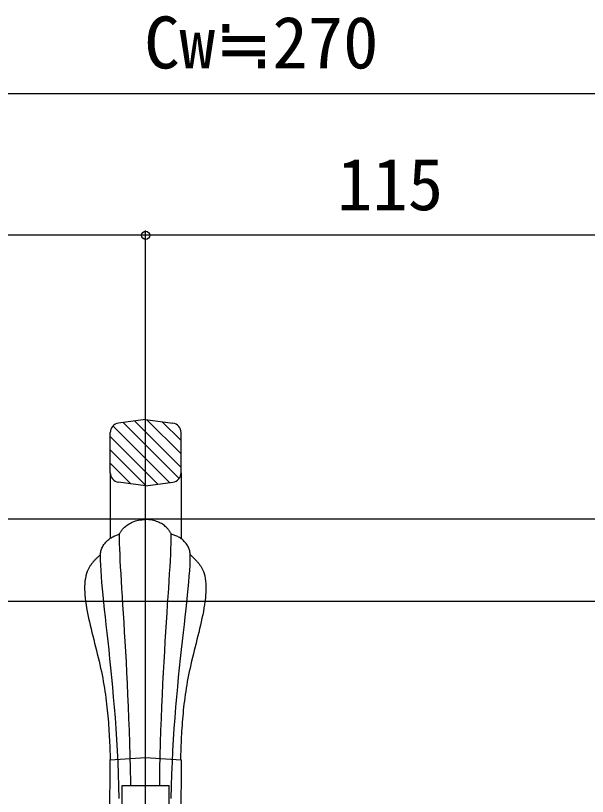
# Model space of a CAD drawing. Units: millimetres, scale not verified. Extents: x -875 to 875, y -1300 to 1293.
# Drawn here: x -303 to -182, y -400 to -234.8 of the extents above; entities that cross this region are included whole.
import ezdxf
from ezdxf.enums import TextEntityAlignment as Align

# ---------------------------------------------------------------- set-up
doc = ezdxf.new("R2010")
doc.units = ezdxf.units.MM
doc.header["$LTSCALE"] = 8
for name, color, linetype in [('0-4_YKK_12', 2, 'Continuous'), ('0-5_YKK_13', 4, 'Continuous'), ('0-6_YKK_D', 6, 'Continuous'), ('0-8_YSS_K', 3, 'Continuous')]:
    doc.layers.add(name, color=color, linetype=linetype)
doc.styles.add('ＭＳ ゴシック', font='')
doc.styles.get('ＭＳ ゴシック').set_extended_font_data('MS Gothic')

msp = doc.modelspace()

# ---------------------------------------------------------------- linework, layer by layer
at = {"layer": '0-4_YKK_12'}
msp.add_line((-468.998, -341.269), (41.002, -341.269), dxfattribs=at)
at = {"layer": '0-5_YKK_13'}
for p, q in [((-275.498, -451.269), (-275.498, -311.269)), ((-275.498, -320.269), (-281.262, -321.038)), ((-275.498, -320.269), (-269.733, -321.038)), ((-267.998, -327.548), (-275.242, -320.304)), ((-270.436, -333.595), (-282.418, -321.613)), ((-268.435, -332.767), (-280.293, -320.909)), ((-267.998, -330.376), (-277.798, -320.576)), ((-267.998, -324.719), (-271.978, -320.739)), ((-282.998, -331.518), (-282.998, -323.021)), ((-267.998, -331.518), (-267.998, -323.021)), ((-272.932, -333.927), (-282.998, -323.862)), ((-275.427, -334.26), (-282.998, -326.69)), ((-278.669, -333.847), (-282.998, -329.518)), ((-282.998, -331.518), (-282.998, -345.386)), ((-267.998, -331.518), (-267.998, -345.451)), ((-275.498, -334.269), (-281.262, -333.501)), ((-275.498, -334.269), (-269.733, -333.501)), ((-280.498, -397.721), (-270.498, -397.721)), ((-280.498, -451.269), (-280.498, -397.721)), ((-270.498, -451.269), (-270.498, -397.721))]:
    msp.add_line(p, q, dxfattribs=at)
for points in [[(-280.386, -343.467), (-280.255, -343.322), (-280.112, -343.174), (-279.956, -343.025), (-279.787, -342.876), (-279.604, -342.728), (-279.409, -342.582), (-279.2, -342.44), (-278.977, -342.302), (-278.741, -342.17), (-278.491, -342.045), (-278.226, -341.928), (-277.947, -341.821), (-277.653, -341.724), (-277.345, -341.638), (-277.021, -341.566), (-276.683, -341.507), (-276.329, -341.463), (-275.959, -341.436), (-275.574, -341.426)], [(-270.756, -343.448), (-270.887, -343.303), (-271.031, -343.156), (-271.188, -343.007), (-271.358, -342.859), (-271.541, -342.712), (-271.737, -342.567), (-271.946, -342.425), (-272.17, -342.288), (-272.407, -342.157), (-272.658, -342.034), (-272.923, -341.918), (-273.202, -341.811), (-273.496, -341.715), (-273.805, -341.631), (-274.128, -341.56), (-274.467, -341.502), (-274.82, -341.46), (-275.189, -341.434), (-275.574, -341.426)], [(-278.648, -397.721), (-278.658, -397.001), (-278.713, -394.184), (-278.778, -391.424), (-278.854, -388.721), (-278.939, -386.078), (-279.032, -383.495), (-279.133, -380.974), (-279.24, -378.516), (-279.352, -376.122), (-279.467, -373.794), (-279.586, -371.533), (-279.707, -369.34), (-279.829, -367.216), (-279.95, -365.163), (-280.071, -363.183), (-280.189, -361.275), (-280.304, -359.442), (-280.414, -357.686), (-280.519, -356.006), (-280.618, -354.405), (-280.709, -352.883), (-280.792, -351.443), (-280.865, -350.085), (-280.928, -348.811), (-280.978, -347.622), (-281.016, -346.519), (-281.041, -345.503), (-281.05, -344.576), (-281.045, -344.534), (-281.03, -344.477), (-281.003, -344.405), (-280.966, -344.321), (-280.918, -344.225), (-280.858, -344.118), (-280.787, -344.002), (-280.705, -343.878), (-280.611, -343.747), (-280.504, -343.609), (-280.386, -343.467)], [(-272.528, -397.721), (-272.52, -396.988), (-272.471, -394.171), (-272.41, -391.411), (-272.338, -388.708), (-272.254, -386.064), (-272.162, -383.481), (-272.061, -380.96), (-271.953, -378.501), (-271.839, -376.107), (-271.72, -373.778), (-271.597, -371.517), (-271.473, -369.323), (-271.346, -367.199), (-271.22, -365.146), (-271.095, -363.165), (-270.972, -361.257), (-270.852, -359.424), (-270.737, -357.666), (-270.627, -355.986), (-270.524, -354.385), (-270.429, -352.863), (-270.344, -351.422), (-270.268, -350.064), (-270.204, -348.79), (-270.153, -347.6), (-270.115, -346.497), (-270.092, -345.481), (-270.086, -344.554), (-270.091, -344.512), (-270.107, -344.455), (-270.133, -344.383), (-270.171, -344.299), (-270.22, -344.203), (-270.28, -344.097), (-270.351, -343.981), (-270.434, -343.857), (-270.529, -343.726), (-270.636, -343.59), (-270.756, -343.448)], [(-284.571, -347.1), (-284.464, -346.912), (-284.348, -346.731), (-284.224, -346.555), (-284.092, -346.384), (-283.952, -346.22), (-283.805, -346.062), (-283.651, -345.91), (-283.491, -345.765), (-283.325, -345.627), (-283.154, -345.496), (-282.978, -345.372), (-282.798, -345.256), (-282.614, -345.147), (-282.426, -345.046), (-282.235, -344.953), (-282.041, -344.869), (-281.846, -344.792), (-281.648, -344.725), (-281.45, -344.666), (-281.25, -344.617), (-281.05, -344.576)], [(-266.554, -347.062), (-266.662, -346.875), (-266.779, -346.694), (-266.904, -346.518), (-267.037, -346.349), (-267.177, -346.185), (-267.325, -346.028), (-267.479, -345.877), (-267.64, -345.733), (-267.806, -345.595), (-267.978, -345.465), (-268.154, -345.342), (-268.335, -345.226), (-268.52, -345.118), (-268.708, -345.018), (-268.899, -344.926), (-269.093, -344.843), (-269.289, -344.767), (-269.487, -344.701), (-269.686, -344.643), (-269.886, -344.594), (-270.086, -344.554)], [(-281.086, -400.444), (-281.151, -397.849), (-281.236, -395.306), (-281.341, -392.814), (-281.463, -390.374), (-281.601, -387.988), (-281.753, -385.654), (-281.916, -383.375), (-282.09, -381.15), (-282.273, -378.98), (-282.462, -376.866), (-282.657, -374.808), (-282.854, -372.807), (-283.054, -370.864), (-283.253, -368.978), (-283.451, -367.151), (-283.645, -365.383), (-283.833, -363.675), (-284.015, -362.028), (-284.188, -360.441), (-284.35, -358.915), (-284.5, -357.452), (-284.635, -356.051), (-284.755, -354.714), (-284.858, -353.44), (-284.941, -352.231), (-285.003, -351.086), (-285.042, -350.007), (-285.057, -348.994), (-285.051, -348.767), (-285.032, -348.544), (-285, -348.325), (-284.956, -348.109), (-284.901, -347.898), (-284.834, -347.691), (-284.756, -347.489), (-284.669, -347.292), (-284.571, -347.1)], [(-270.083, -400.42), (-270.024, -397.825), (-269.943, -395.281), (-269.842, -392.789), (-269.722, -390.349), (-269.585, -387.961), (-269.433, -385.627), (-269.268, -383.347), (-269.092, -381.122), (-268.906, -378.951), (-268.713, -376.836), (-268.514, -374.778), (-268.311, -372.776), (-268.107, -370.832), (-267.902, -368.946), (-267.699, -367.118), (-267.499, -365.349), (-267.305, -363.641), (-267.119, -361.992), (-266.941, -360.405), (-266.774, -358.879), (-266.621, -357.415), (-266.482, -356.013), (-266.359, -354.675), (-266.255, -353.401), (-266.172, -352.191), (-266.11, -351.047), (-266.073, -349.968), (-266.061, -348.955), (-266.068, -348.728), (-266.088, -348.504), (-266.121, -348.285), (-266.166, -348.07), (-266.222, -347.859), (-266.289, -347.652), (-266.368, -347.451), (-266.456, -347.254), (-266.554, -347.062)], [(-285.074, -348.831), (-285.185, -348.935), (-285.295, -349.039), (-285.405, -349.144), (-285.515, -349.248), (-285.624, -349.354), (-285.733, -349.459), (-285.841, -349.565), (-285.948, -349.672), (-286.055, -349.78), (-286.16, -349.889), (-286.264, -349.998), (-286.367, -350.109), (-286.468, -350.221), (-286.568, -350.334), (-286.667, -350.448), (-286.763, -350.564), (-286.858, -350.682), (-286.951, -350.801), (-287.042, -350.922), (-287.13, -351.045), (-287.217, -351.17), (-287.301, -351.297), (-287.382, -351.426), (-287.46, -351.558), (-287.536, -351.691), (-287.609, -351.828), (-287.679, -351.967), (-287.746, -352.108), (-287.81, -352.252), (-287.87, -352.399), (-288.032, -352.864), (-288.164, -353.354), (-288.267, -353.87), (-288.341, -354.409), (-288.39, -354.971), (-288.413, -355.553), (-288.413, -356.157), (-288.39, -356.779), (-288.347, -357.419)], [(-266.074, -348.831), (-265.963, -348.935), (-265.853, -349.039), (-265.743, -349.144), (-265.633, -349.248), (-265.524, -349.354), (-265.415, -349.459), (-265.307, -349.565), (-265.2, -349.672), (-265.093, -349.78), (-264.988, -349.889), (-264.884, -349.998), (-264.781, -350.109), (-264.68, -350.221), (-264.58, -350.334), (-264.481, -350.448), (-264.385, -350.564), (-264.29, -350.682), (-264.197, -350.801), (-264.106, -350.922), (-264.018, -351.045), (-263.932, -351.17), (-263.848, -351.297), (-263.766, -351.426), (-263.688, -351.558), (-263.612, -351.691), (-263.539, -351.828), (-263.469, -351.967), (-263.402, -352.108), (-263.338, -352.252), (-263.278, -352.399), (-263.116, -352.864), (-262.984, -353.354), (-262.882, -353.87), (-262.807, -354.409), (-262.759, -354.971), (-262.735, -355.553), (-262.735, -356.157), (-262.758, -356.779), (-262.801, -357.419)], [(-288.347, -357.419), (-288.284, -358.075), (-288.203, -358.747), (-288.105, -359.433), (-287.992, -360.131), (-287.864, -360.842), (-287.724, -361.563), (-287.573, -362.294), (-287.412, -363.033), (-287.242, -363.779), (-287.065, -364.531), (-286.882, -365.287), (-286.695, -366.047), (-286.505, -366.809), (-286.313, -367.572), (-286.121, -368.335), (-285.93, -369.097), (-285.741, -369.856), (-285.556, -370.612), (-285.376, -371.362), (-285.203, -372.107), (-285.038, -372.844), (-284.881, -373.573), (-284.734, -374.293), (-284.595, -375.006), (-284.465, -375.711), (-284.343, -376.409), (-284.228, -377.1), (-284.121, -377.784), (-284.021, -378.461), (-283.928, -379.133), (-283.842, -379.798), (-283.761, -380.458), (-283.687, -381.112), (-283.618, -381.761), (-283.554, -382.406), (-283.495, -383.045), (-283.441, -383.681), (-283.391, -384.313), (-283.345, -384.941)], [(-262.801, -357.419), (-262.864, -358.075), (-262.945, -358.747), (-263.043, -359.433), (-263.157, -360.131), (-263.284, -360.842), (-263.424, -361.563), (-263.575, -362.294), (-263.736, -363.033), (-263.906, -363.779), (-264.083, -364.531), (-264.266, -365.287), (-264.453, -366.047), (-264.643, -366.809), (-264.835, -367.572), (-265.027, -368.335), (-265.219, -369.097), (-265.407, -369.856), (-265.592, -370.612), (-265.772, -371.362), (-265.945, -372.107), (-266.111, -372.844), (-266.267, -373.573), (-266.414, -374.293), (-266.553, -375.006), (-266.683, -375.711), (-266.805, -376.409), (-266.92, -377.1), (-267.027, -377.784), (-267.127, -378.461), (-267.22, -379.133), (-267.307, -379.798), (-267.387, -380.458), (-267.462, -381.112), (-267.531, -381.761), (-267.594, -382.406), (-267.653, -383.045), (-267.707, -383.681), (-267.757, -384.313), (-267.803, -384.941)], [(-283.345, -384.941), (-283.303, -385.565), (-283.265, -386.187), (-283.229, -386.806), (-283.196, -387.422), (-283.166, -388.036), (-283.138, -388.647), (-283.112, -389.258), (-283.087, -389.866), (-283.063, -390.474), (-283.041, -391.081), (-283.019, -391.687), (-282.997, -392.293)], [(-267.803, -384.941), (-267.845, -385.565), (-267.884, -386.187), (-267.919, -386.806), (-267.952, -387.422), (-267.982, -388.036), (-268.01, -388.647), (-268.037, -389.258), (-268.061, -389.866), (-268.085, -390.474), (-268.107, -391.081), (-268.129, -391.687), (-268.151, -392.293)], [(-283.07, -404.846), (-282.997, -392.293), (-275.498, -391.777), (-267.996, -392.26), (-268.069, -404.827)]]:
    msp.add_lwpolyline(points, dxfattribs=at)
for centre, start, end in [((-280.998, -323.021), 97.595, 180), ((-269.998, -323.021), 0, 82.405), ((-280.998, -331.518), 180, 262.405), ((-269.998, -331.518), 277.59428, 0)]:
    msp.add_arc(centre, 2, start, end, dxfattribs=at)
at = {"layer": '0-6_YKK_D'}
for p, q in [((-368.998, -251.269), (-98.998, -251.269)), ((-275.498, -316.769), (-275.498, -280.269)), ((-275.498, -316.769), (-275.498, -280.269)), ((-275.498, -281.269), (-368.998, -281.269)), ((-160.498, -281.269), (-275.498, -281.269))]:
    msp.add_line(p, q, dxfattribs=at)
msp.add_circle((-275.498, -281.269), 0.875, dxfattribs=at)
msp.add_circle((-275.498, -281.269), 0.875, dxfattribs=at)
at = {"layer": '0-8_YSS_K'}
msp.add_line((41.002, -358.769), (-451.498, -358.769), dxfattribs=at)

# ---------------------------------------------------------------- texts
at = {"layer": '0-6_YKK_D', "style": 'ＭＳ ゴシック'}
for s, p in [('Cw≒270', (-275.802, -249.269)), ('115', (-234.958, -279.269))]:
    msp.add_text(s, height=11, dxfattribs=at).set_placement(p, align=Align.BOTTOM_LEFT)

doc.saveas('drawing.dxf')
